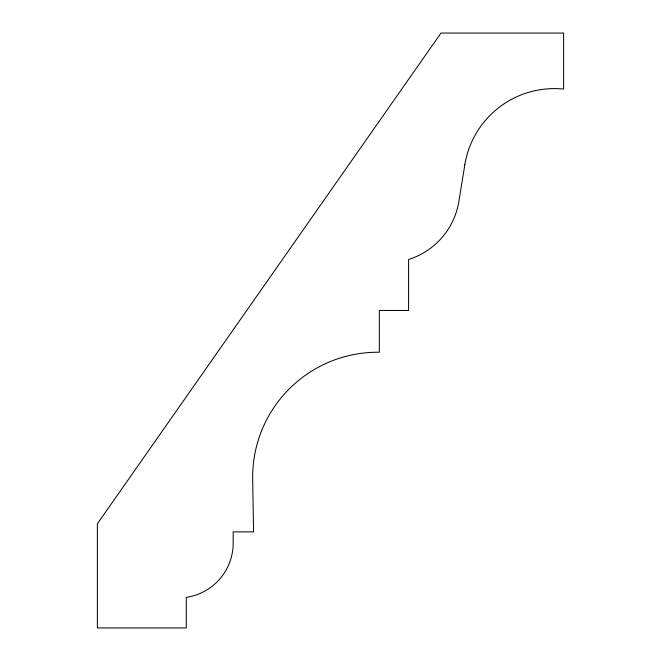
<?xml version="1.0" encoding="UTF-8"?>
<svg xmlns="http://www.w3.org/2000/svg" width="661" height="661" viewBox="0 0 661 661"><rect width="100%" height="100%" fill="white"/><g stroke="black" fill="none" stroke-linecap="round" stroke-linejoin="round"><path stroke-width="0.99" d="M464.84 164.746L458.874 201.415A73.181 73.181 0 0 1 408.589 259.484L408.589 310.472L379.34 310.472L379.34 352.247A125.053 125.053 0 0 0 252.7 480.844L253.568 531.874L233.168 531.874L233.168 543.97A54.855 54.855 0 0 1 186.295 597.354L186.295 627.95L97.382 627.95L97.382 523.76L440.986 33.05L563.618 33.05L563.618 89.078A90.697 90.697 0 0 0 464.84 164.746"/></g></svg>
